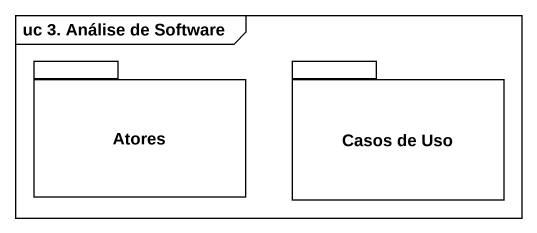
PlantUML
@startuml
mainframe uc 3. Análise de Software
package Atores {
}
package "Casos de Uso" as Casos_de_Uso {
}
@enduml
